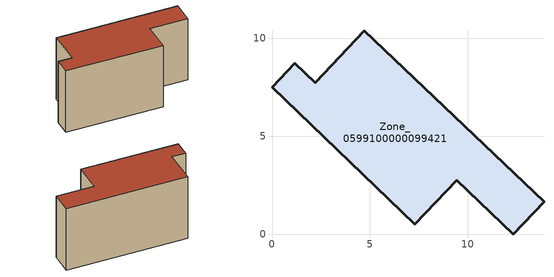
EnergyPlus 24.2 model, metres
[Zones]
Zone_0599100000099421
 floor ground (C_G): 4.71,10.38 13.9,1.66 12.32,0 9.43,2.74 7.29,0.49 0,7.51 1.16,8.73 2.21,7.74 z0
 wall outside (C_F): 1.16,8.73 0,7.51 7.29,0.49 9.43,2.74 12.32,0 13.9,1.66 4.71,10.38 2.21,7.74 1.16,8.73 z0:7.08
 roof outside (C_R): 4.71,10.38 2.21,7.74 1.16,8.73 0,7.51 7.29,0.49 9.43,2.74 12.32,0 13.9,1.66 z7.08
[BUILDING]
Pand.0599100000099421: North Axis=0; Terrain=City; Loads Convergence Tolerance Value=0.04; Temperature Convergence Tolerance Value=0.4; Solar Distribution=FullExterior; Maximum Number of Warmup Days=25; Minimum Number of Warmup Days=1
[Site:Location]
Rotterdam.The.Hague.AP_ZH_NLD Design_Conditions: Latitude=51.96; Longitude=4.45; Time Zone=1; Elevation=-4.5
[SITE:GROUNDTEMPERATURE:BUILDINGSURFACE]
18, 18, 18, 18, 18, 18, 18, 18, 18, 18, 18, 18
[MATERIAL] Thermal Absorptance=0.9; Solar Absorptance=0.7; Visible Absorptance=0.7
Name | Roughness | Thickness | Conductivity | Density | Specific Heat
G.TI.1975-1991 | MediumSmooth | 0.15 | 0.288461 | 540 | 1210
F.TI.1975-1991 | Rough | 0.3 | 0.230769 | 1920 | 840
R.TI.1975-1991 | MediumRough | 0.2 | 0.153846 | 1500 | 1000
[CONSTRUCTION]
C_G: G.TI.1975-1991
C_F: F.TI.1975-1991
C_R: R.TI.1975-1991
[ZONE]
Zone_0599100000099421: Type=1; Multiplier=1; Ceiling Height=Autocalculate; Volume=Autocalculate; Floor Area=autocalculate; Part of Total Floor Area=Yes
[ZONEINFILTRATION:DESIGNFLOWRATE]
Infil_Zone_0599100000099421: Zone or ZoneList or Space or SpaceList=Zone_0599100000099421; Schedule=AlwaysOn; Design Flow Rate Calculation Method=Flow/Area; Flow Rate per Floor Area=0.003; Constant Term Coefficient=1; Temperature Term Coefficient=0; Velocity Term Coefficient=0; Velocity Squared Term Coefficient=0
[HVACTEMPLATE:ZONE:IDEALLOADSAIRSYSTEM]
Zone_0599100000099421: Maximum Heating Supply Air Temperature=50; Minimum Cooling Supply Air Temperature=13; Maximum Heating Supply Air Humidity Ratio=0.0156; Minimum Cooling Supply Air Humidity Ratio=0.0077; Heating Limit=NoLimit; Cooling Limit=NoLimit; Dehumidification Control Type=ConstantSensibleHeatRatio; Cooling Sensible Heat Ratio=0.7; Dehumidification Setpoint=60; Humidification Control Type=None; Humidification Setpoint=30; Outdoor Air Method=None; Outdoor Air Flow Rate per Person=0.00944; Outdoor Air Flow Rate per Zone Floor Area=0; Outdoor Air Flow Rate per Zone=0; Demand Controlled Ventilation Type=None; Outdoor Air Economizer Type=NoEconomizer; Heat Recovery Type=None; Sensible Heat Recovery Effectiveness=0.7; Latent Heat Recovery Effectiveness=0.65
[ZONECONTROL:THERMOSTAT]
ThermostatControl_Zone_0599100000099421: Zone or ZoneList=Zone_0599100000099421; Control Type Schedule=DualSetpointControlType; Control 1=Thermostat_Zone_0599100000099421; Temperature Difference Between Cutout And Setpoint=0
[THERMOSTATSETPOINT:DUALSETPOINT]
Thermostat_Zone_0599100000099421: Heating Setpoint Temperature Schedule=HeatingSetpoint_Zone_0599100000099421; Cooling Setpoint Temperature Schedule=CoolingSetpoint_Zone_0599100000099421
[SCHEDULE:COMPACT]
HeatingSetpoint_Zone_0599100000099421: Through: 12/31, For: AllDays, Until: 24:00, 21
CoolingSetpoint_Zone_0599100000099421: Through: 12/31, For: AllDays, Until: 24:00, 24
DualSetpointControlType: Through: 12/31, For: AllDays, Until: 24:00, 4
AlwaysOn: Through: 12/31, For: AllDays, Until: 24:00, 1
